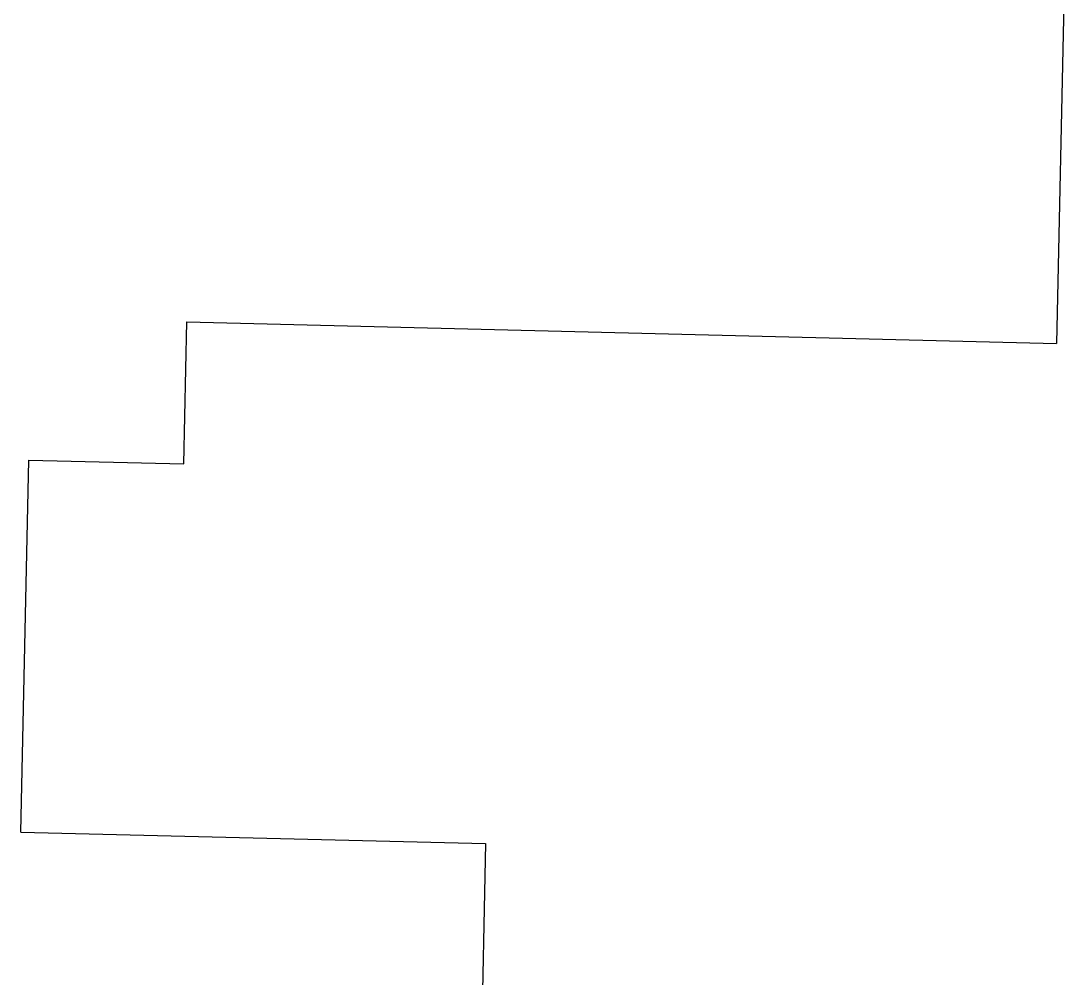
# Model space of a CAD drawing. Header units: millimetres. Extents: x -103 to 473, y 183 to 365.
# Drawn here: x -52.29 to -41.96, y 252.97 to 262.44 of the extents above; entities that cross this region are included whole.
import ezdxf

# ---------------------------------------------------------------- set-up
doc = ezdxf.new("R2010")
doc.units = ezdxf.units.MM
doc.header["$LTSCALE"] = 0.1
doc.layers.add('Redibujo iglesia', color=1, linetype='Continuous', lineweight=30)

msp = doc.modelspace()

# ---------------------------------------------------------------- linework, layer by layer
at = {"layer": 'Redibujo iglesia'}
for points in [[(-41.962, 262.774), (-42.037, 259.247)], [(-50.675, 258.055), (-50.645, 259.461)], [(-50.645, 259.461), (-42.037, 259.247)], [(-52.287, 254.411), (-52.209, 258.093)], [(-52.209, 258.093), (-50.675, 258.055)], [(-52.287, 254.411), (-47.688, 254.297)], [(-47.688, 254.297), (-47.732, 252.194)]]:
    msp.add_lwpolyline(points, dxfattribs=at)

doc.saveas('drawing.dxf')
